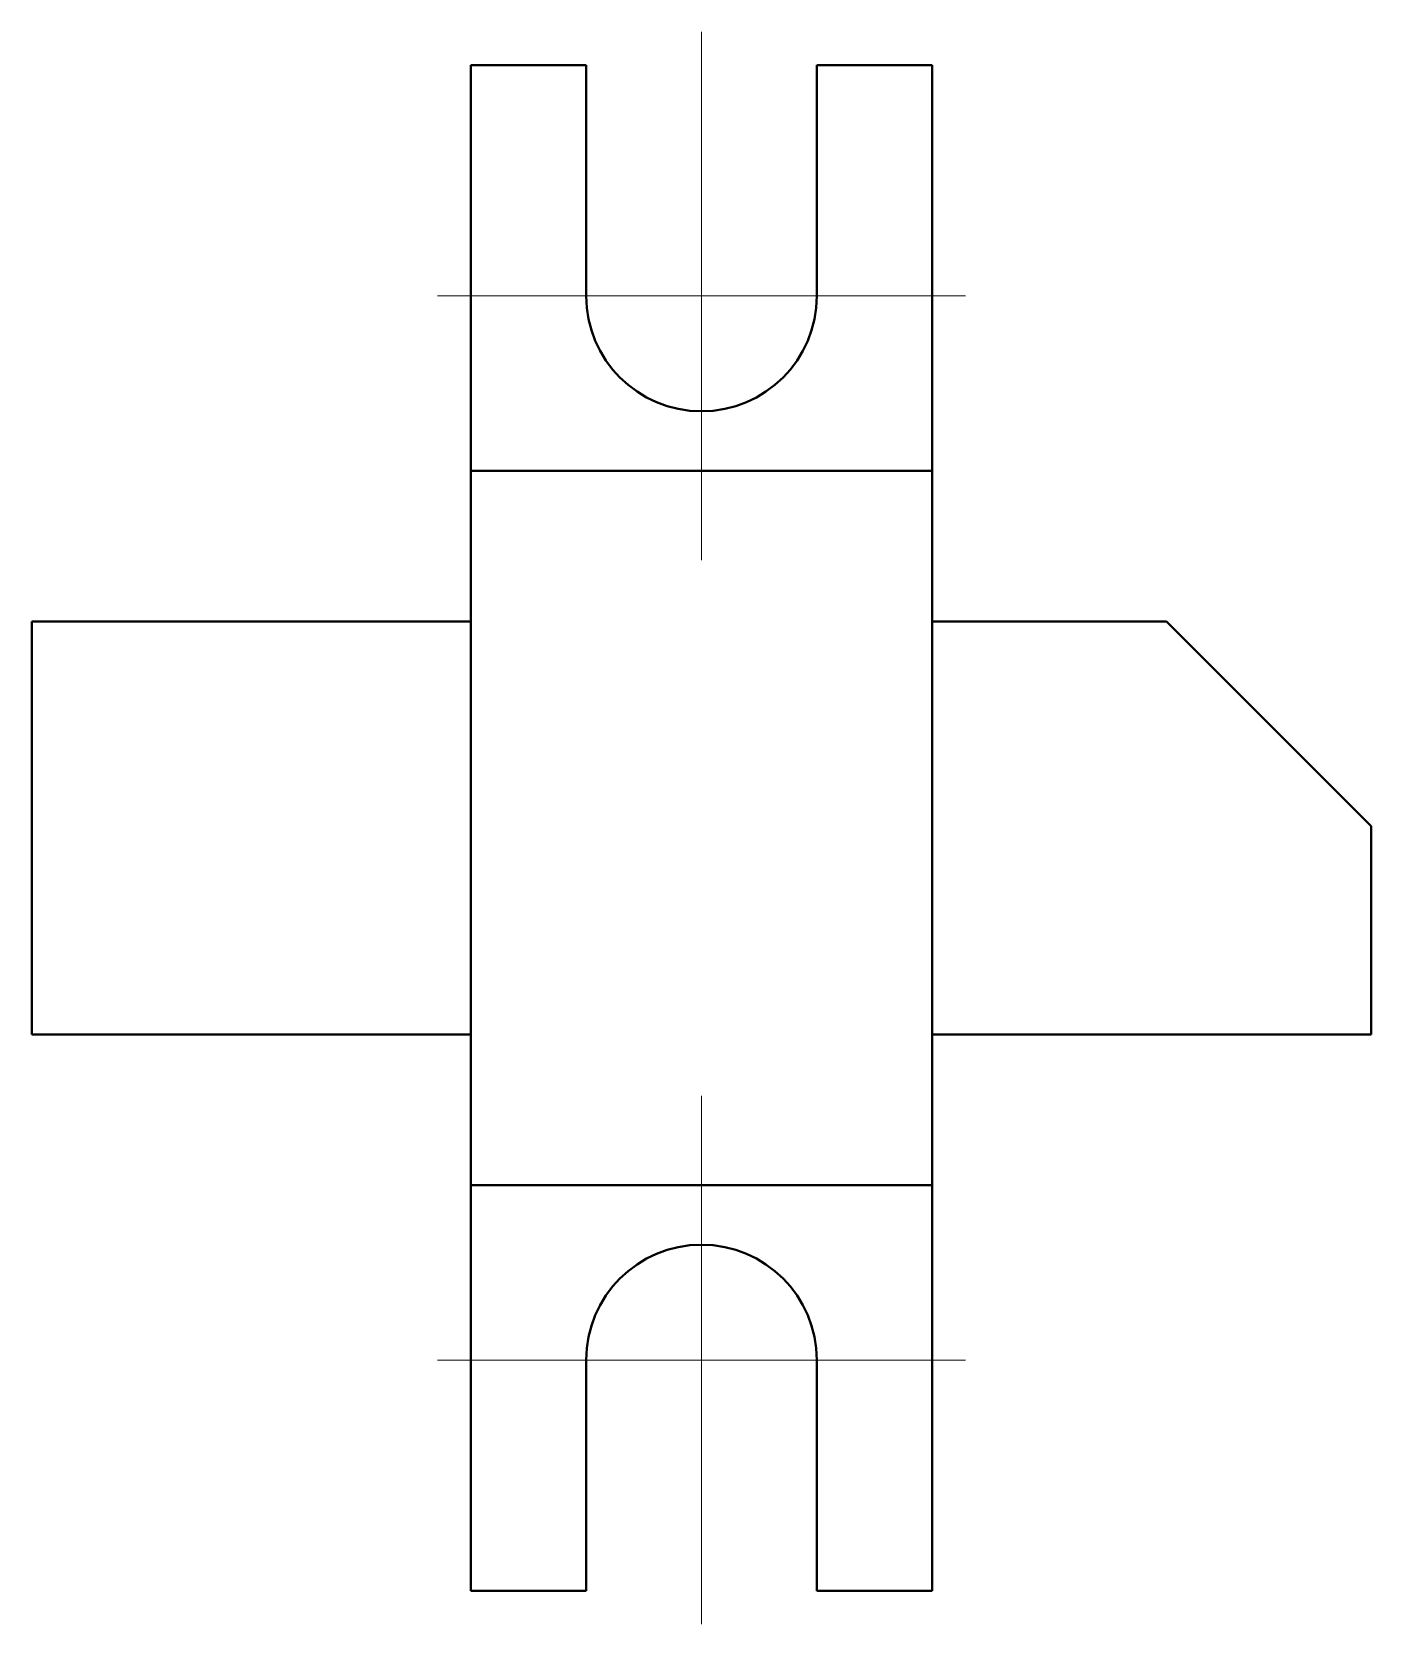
# Model space of a CAD drawing. Header units: millimetres. Extents: x -9 to 9, y -10.7 to 10.7.
import ezdxf

# ---------------------------------------------------------------- set-up
doc = ezdxf.new("R2010")
doc.units = ezdxf.units.MM
doc.linetypes.add('K5LT_AXLED', pattern=[12, 7.5, -1.5, 1.5, -1.5])
doc.linetypes.add('K5LT_BASIC', pattern=[0])

# ---------------------------------------------------------------- blocks, each defined once
blk = doc.blocks.new('U0')
at = {"color": 30, "linetype": 'K5LT_AXLED', "lineweight": 18, "true_color": 0xff8000}
for q in [(0, 10.7), (-3.55, 7.15), (3.55, 7.15), (0, 3.6)]:
    blk.add_line((0, 7.15), q, dxfattribs=at)
blk = doc.blocks.new('U1')
at = {"color": 30, "linetype": 'K5LT_AXLED', "lineweight": 18, "true_color": 0xff8000}
for q in [(0, -3.6), (-3.55, -7.15), (3.55, -7.15), (0, -10.7)]:
    blk.add_line((0, -7.15), q, dxfattribs=at)

msp = doc.modelspace()

# ---------------------------------------------------------------- linework, layer by layer
at = {"color": 150, "linetype": 'K5LT_BASIC', "lineweight": 40, "true_color": 0x0080ff}
for p, q in [((-1.55, 10.25), (-3.1, 10.25)), ((-3.1, 10.25), (-3.1, 4.8)), ((-1.55, 7.15), (-1.55, 10.25)), ((3.1, 10.25), (1.55, 10.25)), ((1.55, 10.25), (1.55, 7.15)), ((3.1, 4.8), (3.1, 10.25)), ((3.1, 4.8), (-3.1, 4.8)), ((-3.1, 4.8), (-3.1, -4.8)), ((3.1, -4.8), (3.1, 4.8)), ((-9, 2.775), (-3.1, 2.775)), ((-9, 2.775), (-9, -2.775)), ((3.1, 2.775), (6.25, 2.775)), ((9, 0.025), (6.25, 2.775)), ((9, 0.025), (9, -2.775)), ((-9, -2.775), (-3.1, -2.775)), ((3.1, -2.775), (9, -2.775)), ((-3.1, -4.8), (3.1, -4.8)), ((-3.1, -4.8), (-3.1, -10.25)), ((3.1, -10.25), (3.1, -4.8)), ((-1.55, -10.25), (-1.55, -7.15)), ((1.55, -7.15), (1.55, -10.25)), ((-3.1, -10.25), (-1.55, -10.25)), ((1.55, -10.25), (3.1, -10.25))]:
    msp.add_line(p, q, dxfattribs=at)
for centre, start, end in [((0, 7.15), 180, 0), ((0, -7.15), 0, 180)]:
    msp.add_arc(centre, 1.55, start, end, dxfattribs=at)

# ---------------------------------------------------------------- block references
for name in ['U0', 'U1']:
    msp.add_blockref(name, (0, 0))

doc.saveas('drawing.dxf')
